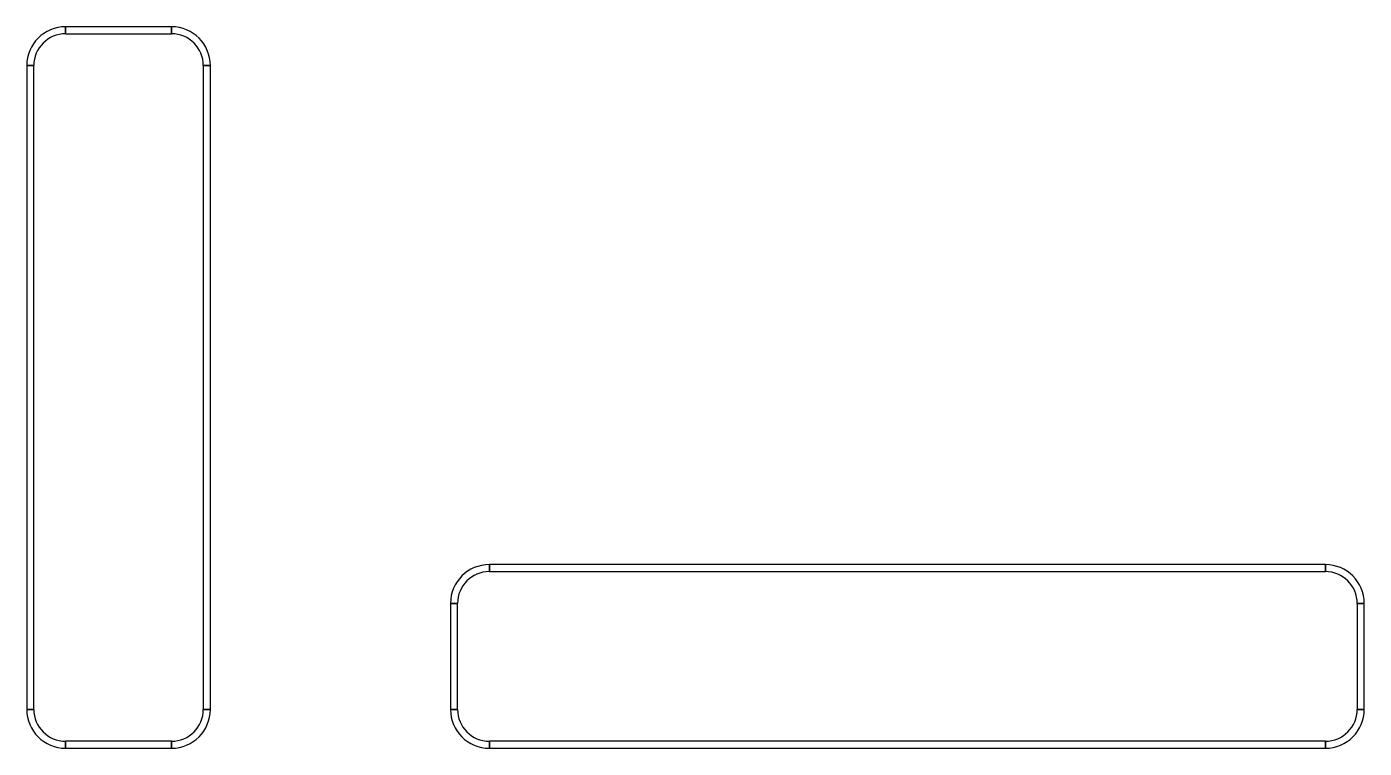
# Model space of a CAD drawing. Header units: metres. Extents: x -11 to 368, y 0 to 204.
import ezdxf

# ---------------------------------------------------------------- set-up
doc = ezdxf.new("R2010")
doc.units = ezdxf.units.M

msp = doc.modelspace()

# ---------------------------------------------------------------- linework, layer by layer
at = {"layer": 'PARAMETRIX'}
for p, q in [((0, 202.2832), (0, 204.2832)), ((30, 204.2832), (0, 204.2832)), ((0, 204.2832), (0, 202.2832)), ((0, 202.2832), (30, 202.2832)), ((30, 202.2832), (30, 204.2832)), ((30, 204.2832), (30, 202.2832)), ((-9, 193.2832), (-11, 193.2832)), ((-11, 193.2832), (-11, 11)), ((-11, 193.2832), (-9, 193.2832)), ((-9, 11), (-9, 193.2832)), ((39, 193.2832), (41, 193.2832)), ((39, 193.2832), (39, 11)), ((41, 193.2832), (39, 193.2832)), ((41, 11), (41, 193.2832)), ((120, 50), (120, 52)), ((356.7544, 52), (120, 52)), ((120, 52), (120, 50)), ((120, 50), (356.7544, 50)), ((356.7544, 52), (356.7544, 50)), ((356.7544, 50), (356.7544, 52)), ((111, 41), (109, 41)), ((109, 41), (109, 11)), ((109, 41), (111, 41)), ((111, 11), (111, 41)), ((367.7544, 41), (365.7544, 41)), ((365.7544, 41), (365.7544, 11)), ((365.7544, 41), (367.7544, 41)), ((367.7544, 11), (367.7544, 41)), ((-9, 11), (-11, 11)), ((-11, 11), (-9, 11)), ((41, 11), (39, 11)), ((39, 11), (41, 11)), ((111, 11), (109, 11)), ((109, 11), (111, 11)), ((367.7544, 11), (365.7544, 11)), ((365.7544, 11), (367.7544, 11)), ((30, 2), (0, 2)), ((0, 2), (0, 0)), ((0, 0), (0, 2)), ((0, 0), (30, 0)), ((30, 0), (30, 2)), ((30, 2), (30, 0)), ((356.7544, 2), (120, 2)), ((120, 2), (120, 0)), ((120, 0), (120, 2)), ((120, 0), (356.7544, 0)), ((356.7544, 0), (356.7544, 2)), ((356.7544, 2), (356.7544, 0))]:
    msp.add_line(p, q, dxfattribs=at)
for centre, radius, start, end in [((0, 193.2832), 11, 90, 180), ((0, 193.2832), 9, 90, 180), ((30, 193.2832), 11, 0, 90), ((30, 193.2832), 9, 0, 90), ((120, 41), 11, 90, 180), ((120, 41), 9, 90, 180), ((356.7544, 41), 11, 0, 90), ((356.7544, 41), 9, 0, 90), ((0, 11), 11, 180, 270), ((0, 11), 9, 180, 270), ((30, 11), 11, 270, 360), ((30, 11), 9, 270, 0), ((120, 11), 11, 180, 270), ((120, 11), 9, 180, 270), ((356.7544, 11), 11, 270, 360), ((356.7544, 11), 9, 270, 0)]:
    msp.add_arc(centre, radius, start, end, dxfattribs=at)

doc.saveas('drawing.dxf')
